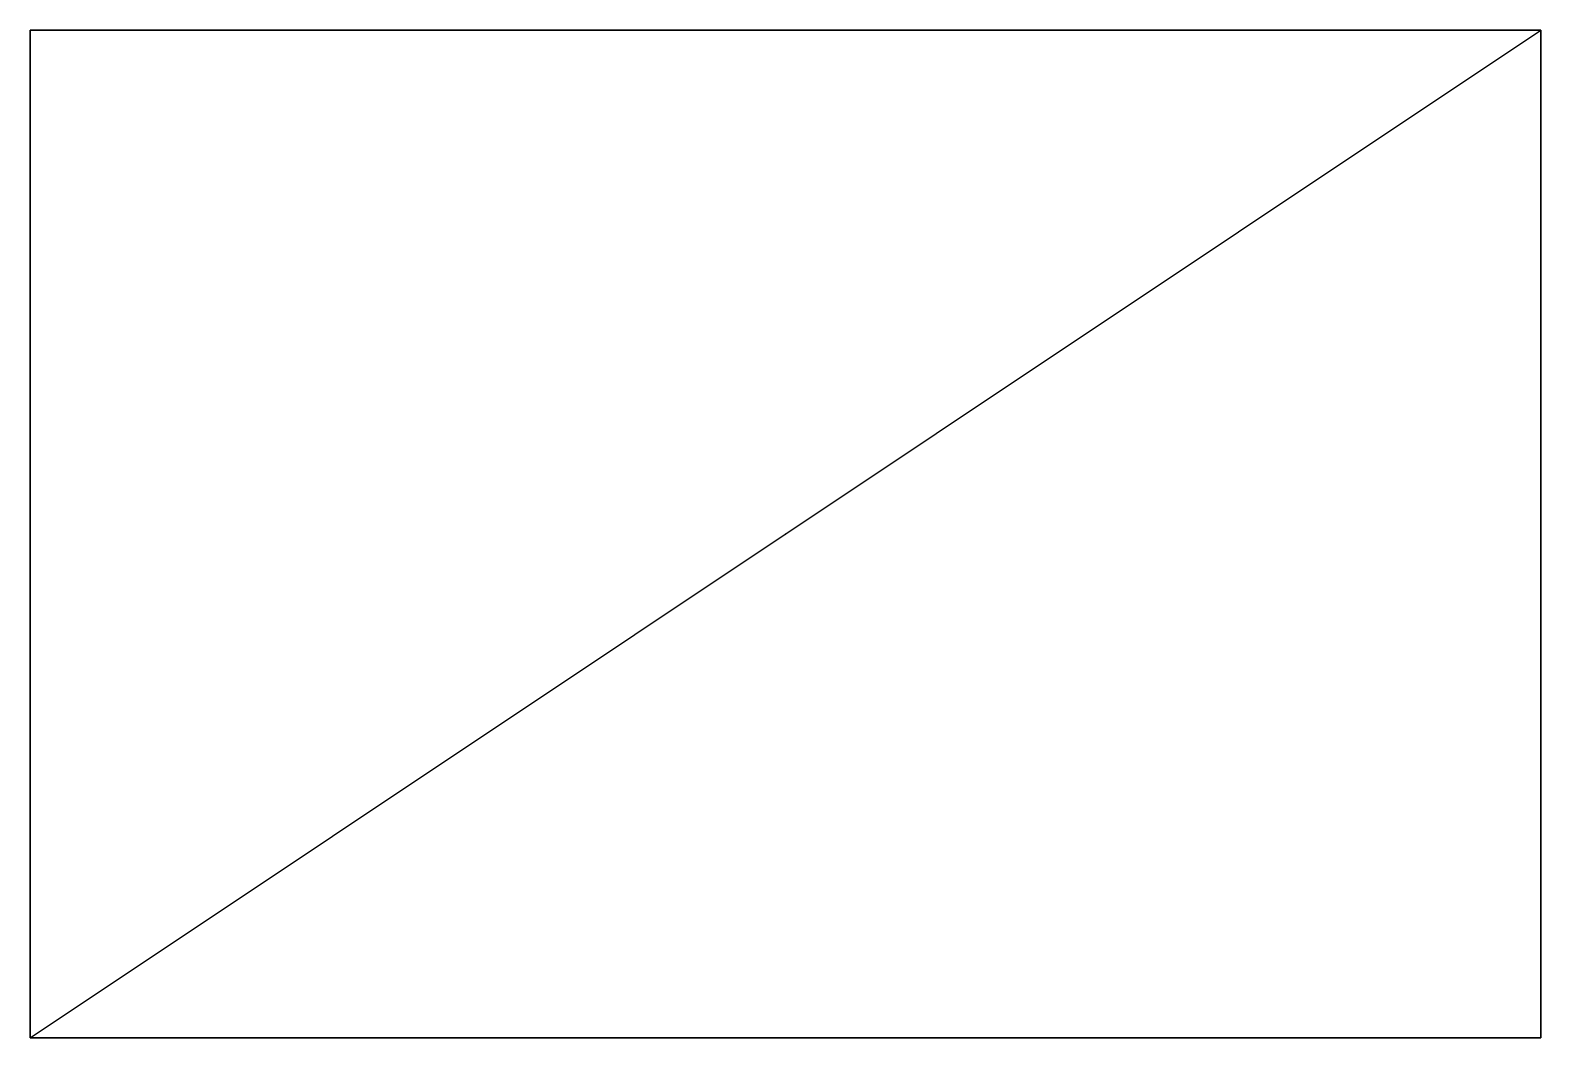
# Model space of a CAD drawing. Header units: metres. Extents: x 500000 to 500030, y 9000000 to 9000020.
import ezdxf

# ---------------------------------------------------------------- set-up
doc = ezdxf.new("R2010")
doc.units = ezdxf.units.M
doc.layers.get('0').update_dxf_attribs({"color": 3, "linetype": 'CONTINUOUS'})
doc.layers.add('REFERENCE', color=1, linetype='CONTINUOUS')
doc.layers.add('SECOND', color=4, linetype='CONTINUOUS')

msp = doc.modelspace()

# ---------------------------------------------------------------- linework, layer by layer
at = {"color": 3}
for points in [[(500000, 9000000, 4800), (500000, 9000020, 4800), (500030, 9000020, 4800), (500030, 9000000, 4800)], [(500000, 9000000, 4860), (500030, 9000000, 4860), (500030, 9000020, 4860), (500000, 9000020, 4860)], [(500030, 9000020, 4800), (500000, 9000020, 4800), (500000, 9000020, 4860), (500030, 9000020, 4860)], [(500000, 9000020, 4800), (500000, 9000000, 4800), (500000, 9000000, 4860), (500000, 9000020, 4860)], [(500030, 9000000, 4800), (500030, 9000020, 4800), (500030, 9000020, 4860), (500030, 9000000, 4860)], [(500000, 9000000, 4800), (500030, 9000000, 4800), (500030, 9000000, 4860), (500000, 9000000, 4860)]]:
    msp.add_3dface(points, dxfattribs=at)
at = {"layer": 'REFERENCE'}
msp.add_line((500000, 9000000, 4800), (500030, 9000020, 4860), dxfattribs=at)
msp.add_point((500015, 9000010, 4870), dxfattribs=at)
at = {"layer": 'SECOND'}
msp.add_line((500015, 9000010, 4800), (500015, 9000010, 4870), dxfattribs=at)

doc.saveas('drawing.dxf')
